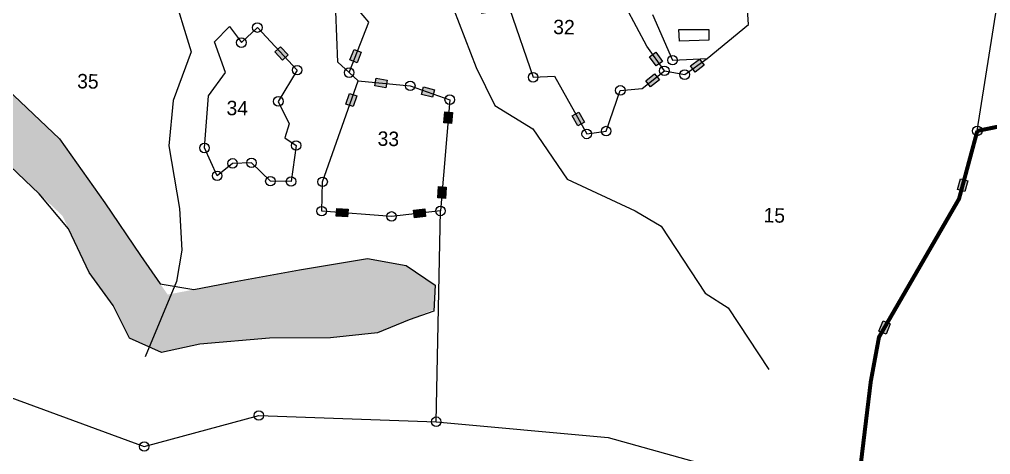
# Model space of a CAD drawing. Header units: metres. Extents: x 314237 to 316634, y 1882553 to 1885939.
# Drawn here: x 315851.6 to 316345.9, y 1883878.2 to 1884099.8 of the extents above; entities that cross this region are included whole.
import ezdxf

# ---------------------------------------------------------------- set-up
doc = ezdxf.new("R2010")
doc.units = ezdxf.units.M
doc.header["$MEASUREMENT"] = 0
for name, color, linetype in [('LINE_WATER', 4, 'Continuous'), ('OFF', 1, 'Continuous'), ('OTHERS', 1, 'Continuous'), ('POLY_HATCH', 12, 'Continuous'), ('POLY_PARCEL', 6, 'Continuous'), ('SYM_STONE', 1, 'Continuous'), ('TEXT_PARCEL', 7, 'Continuous'), ('V_BOUND_LINE', 7, 'Continuous')]:
    doc.layers.add(name, color=color, linetype=linetype)
doc.styles.add('TEXT_MAP', font='KRDEV050.TTF')

# ---------------------------------------------------------------- blocks, each defined once
blk = doc.blocks.new('STONE')
blk.add_circle((0, 0), 0.851)
blk = doc.blocks.new('STONESQUAREFILLED')
blk.add_hatch(color=256).paths.add_polyline_path([(0.7, -0.48), (0.7, 0.48), (-0.7, 0.48), (-0.7, -0.48)])
blk.add_lwpolyline([(-0.7, 0.48), (0.7, 0.48), (0.7, -0.48), (-0.7, -0.48)], close=True)

msp = doc.modelspace()

# ---------------------------------------------------------------- hatches: boundary and pattern name
at = {"layer": 'POLY_HATCH'}
h = msp.add_hatch(dxfattribs=at)
h.set_pattern_fill('ZIGZAG', color=256, scale=2.04164, angle=-1.192, style=0)
h.set_pattern_definition([(358.80801, (313974.7904, 1882491.1196), (6.61565, 6.345956), [6.482206, -6.482206]), (88.80801, (313981.271, 1882490.985), (-6.345956, 6.61565), [6.482206, -6.482206])])
h.paths.add_polyline_path([(315843.21, 1884028.49), (315873.49, 1883999.79), (315887.04, 1883970.89), (315899.28, 1883954.16), (315907.6, 1883937.52), (315923.95, 1883930.19), (315943.34, 1883934.54), (315978.92, 1883937.43), (316009.97, 1883937.62), (316033.8, 1883940.2), (316062.6, 1883952.1), (316063.12, 1883964.44), (316048.5, 1883974.52), (316028.71, 1883978), (315994.19, 1883972.29), (315962.47, 1883966.53), (315927.05, 1883959.69), (315913.23, 1883979.56), (315895.05, 1884006.47), (315871.96, 1884039.06), (315842.06, 1884067.33), (315805.31, 1884089.04), (315762.65, 1884095.79), (315719.64, 1884085.24), (315676.02, 1884072.46), (315650.05, 1884047.59), (315636.88, 1884019.66), (315633.22, 1883991.53), (315600.94, 1883985.78), (315563.62, 1883980.14), (315532.43, 1883973.25), (315503.98, 1883963.51), (315482.14, 1883949.16), (315464.23, 1883962.1), (315445.34, 1883981.76), (315429.91, 1884006.37), (315412.18, 1884028.25), (315390.46, 1884046.29), (315368.66, 1884060.43), (315347.89, 1884070.07), (315335.71, 1884089.59), (315320.81, 1884113.08), (315299.61, 1884129.44), (315276.59, 1884138.57), (315255.6, 1884138.17), (315247.28, 1884154.82), (315232.18, 1884168.26), (315213.82, 1884186.79), (315190.24, 1884195.94), (315167.77, 1884205.06), (315149.06, 1884206.29), (315137.41, 1884224.68), (315116.3, 1884244.95), (315076.37, 1884263.03), (315069.33, 1884286.42), (315061.13, 1884309.21), (315044.98, 1884326.02), (315015.96, 1884356.22), (315006.79, 1884385.73), (314995.46, 1884419.2), (314967.75, 1884463.09), (314950.68, 1884467.86), (314949.67, 1884489.93), (314983.22, 1884503.22), (314989.34, 1884515.1), (314983.89, 1884535.6), (314973.9, 1884552.84), (314969.57, 1884573.32), (314971.92, 1884591.98), (314972.23, 1884620.18), (314968.54, 1884644.55), (314938.82, 1884651.87), (314973.65, 1884675.16), (314981.6, 1884694.26), (314977.97, 1884721.42), (314972.69, 1884749.73), (314963.34, 1884770.87), (314960.14, 1884791.88), (314959.21, 1884814.52), (314958.24, 1884834.92), (314963.55, 1884861.9), (314962.66, 1884886.21), (314949.93, 1884906.3), (314937.08, 1884920.25), (314938.21, 1884934.47), (314956.13, 1884948.9), (314971.29, 1884965.06), (314982.12, 1884988.01), (314990.14, 1885010.46), (314990.85, 1885031.39), (315008.02, 1885036.34), (315023.82, 1885029.59), (315029.27, 1885035.9), (315041.63, 1885054.53), (315059.62, 1885084.42), (315076.3, 1885060.57), (315099.93, 1885052.97), (315124.56, 1885060.6), (315144.15, 1885075.62), (315157.28, 1885098.05), (315163.44, 1885118.55), (315166.46, 1885144.14), (315183.1, 1885137.38), (315196.31, 1885129.65), (315208.89, 1885125.4), (315235.59, 1885148.94), (315257.5, 1885175.34), (315274.89, 1885201.85), (315290.2, 1885228.74), (315318.24, 1885233.18), (315349.91, 1885228.19), (315393.4, 1885224.34), (315435.16, 1885220.87), (315459.83, 1885213.25), (315471.94, 1885219.76), (315475.86, 1885232.67), (315478.21, 1885253.94), (315478.34, 1885268.67), (315458.56, 1885277.23), (315434.36, 1885282.24), (315399.27, 1885281.23), (315349.36, 1885283.35), (315313.3, 1885284.38), (315289.35, 1885276.22), (315258.98, 1885254.79), (315231.82, 1885226.59), (315213.61, 1885198.21), (315196.54, 1885170.92), (315172.16, 1885168.91), (315147.15, 1885163.01), (315127.41, 1885141.92), (315099.23, 1885118.21), (315063.45, 1885105.83), (315034.02, 1885102.82), (315008.65, 1885080.17), (314987.71, 1885055.19), (314964.62, 1885034.17), (314935.57, 1885014.33), (314925.08, 1885005.24), (314917.65, 1884967.85), (314904.63, 1884941.45), (314914.95, 1884900.6), (314911.6, 1884873.86), (314900.57, 1884840.72), (314913.67, 1884816.86), (314904.55, 1884795.55), (314895.01, 1884780.39), (314888.33, 1884768.52), (314897.03, 1884742.93), (314903.31, 1884709.01), (314898.44, 1884676.44), (314898.59, 1884643.21), (314902.16, 1884613.26), (314892.91, 1884585.25), (314898.61, 1884550.22), (314913.3, 1884516.69), (314917.33, 1884482.26), (314934.78, 1884446.99), (314950.55, 1884411.75), (314963, 1884378.27), (314976.09, 1884348.67), (314996.02, 1884325.08), (315011.96, 1884298.22), (315028.59, 1884277.49), (315031.8, 1884257.04), (315043.53, 1884242.55), (315071.62, 1884234.99), (315093.33, 1884216.39), (315112.88, 1884201.74), (315126.77, 1884183.86), (315141.38, 1884173.22), (315166.26, 1884172.98), (315188.7, 1884162.18), (315212.65, 1884144.09), (315226.49, 1884123.42), (315237.61, 1884106.71), (315255.33, 1884111.65), (315282.83, 1884102.42), (315302.21, 1884079.4), (315313.74, 1884055.43), (315341.18, 1884043.41), (315372.9, 1884022.36), (315396.58, 1883990.87), (315418.03, 1883959.43), (315442.48, 1883938.54), (315466.49, 1883922.68), (315498.19, 1883927.32), (315539.57, 1883940.15), (315579.3, 1883954.12), (315614.47, 1883964.28), (315640.02, 1883968.49), (315656.75, 1883979.59), (315663.08, 1884001.52), (315666.02, 1884021.85), (315692.4, 1884039.45), (315720.74, 1884044.16), (315744.25, 1884057.92), (315767.69, 1884068.88), (315800.86, 1884063.44), (315824.9, 1884049.26)])

# ---------------------------------------------------------------- linework, layer by layer
at = {"layer": 'LINE_WATER'}
for points in [[(316051.95, 1884174.93), (316055.81, 1884156.64), (316057.51, 1884127.94), (316062.3, 1884116.95), (316072.54, 1884105.18), (316084.14, 1884075.3), (316093.56, 1884055.92), (316112.97, 1884044.18), (316130.33, 1884018.54), (316164.93, 1884002.34), (316178.19, 1883994.55), (316200.63, 1883960.51), (316212.37, 1883952.97), (316233.11, 1883921.59)], [(315924.34, 1884130.13), (315929.01, 1884116.1), (315938.95, 1884083.4), (315929.89, 1884058.47), (315927.56, 1884035.48), (315933.13, 1884003.57), (315934.31, 1883982.35), (315931.55, 1883966.39), (315915.52, 1883928.01)]]:
    msp.add_lwpolyline(points, dxfattribs=at)
at = {"layer": 'OFF'}
msp.add_lwpolyline([(316140.35, 1884041.5), (316150.24, 1884042.96)], dxfattribs=at)
at = {"layer": 'OTHERS'}
msp.add_lwpolyline([(316187.23, 1884094.76), (316202.45, 1884094.64), (316202.54, 1884089.31), (316187.6, 1884088.73)], close=True, dxfattribs=at)
at = {"layer": 'POLY_HATCH'}
msp.add_lwpolyline([(315842.06, 1884067.33), (315871.96, 1884039.06), (315895.05, 1884006.47), (315913.23, 1883979.56), (315923.28, 1883965.11), (315940.28, 1883962.25), (315962.47, 1883966.53), (315994.19, 1883972.29), (316028.71, 1883978), (316048.5, 1883974.52), (316063.12, 1883964.44), (316062.56, 1883951.32), (316049.88, 1883946.84), (316033.8, 1883940.2), (316009.97, 1883937.62), (315978.92, 1883937.43), (315943.34, 1883934.54), (315923.95, 1883930.19), (315907.6, 1883937.52), (315899.28, 1883954.16), (315887.04, 1883970.89), (315876.59, 1883993.17), (315861.58, 1884011.08), (315843.21, 1884028.49)], dxfattribs=at)
at = {"layer": 'POLY_PARCEL'}
for points in [[(316339.18, 1884043.04), (316357.45, 1884158.79), (316379.57, 1884203.18), (316371.11, 1884323.13), (316321.64, 1884361.21)], [(316179.86, 1884073.66), (316170.86, 1884086.27), (316149.87, 1884125.78), (316114.29, 1884117.78), (316098.98, 1884154.38), (316099.63, 1884185.39), (316102.18, 1884188.61), (316124.49, 1884174.33), (316128.91, 1884180.7), (316106.79, 1884218.34), (316093.45, 1884213.75), (316089.08, 1884230.81), (316081.86, 1884239.52), (316067.75, 1884238.65), (316067.62, 1884229.16), (316070.04, 1884223.09), (316065.15, 1884197.66), (316060.68, 1884195.51), (316059.61, 1884189.66), (316086.86, 1884103.09), (316101.07, 1884105.33), (316113.06, 1884070.34), (316123.89, 1884070.92), (316140.35, 1884041.5)], [(316201.64, 1884079.92), (316222.78, 1884097.28), (316221.84, 1884110.02), (316245.55, 1884122.24), (316238.13, 1884132.7), (316232.58, 1884149.68), (316234.19, 1884175.35)], [(316019.42, 1884072.71), (316029.41, 1884098.4), (316023.66, 1884105.27), (316029.39, 1884122.12), (316027.99, 1884152.33), (316012.27, 1884157.41)], [(316019.42, 1884072.71), (316013.6, 1884078.04), (316012.64, 1884103.89), (315998.75, 1884108.89), (315992.51, 1884107.37), (315966.06, 1884116.11)], [(316173.78, 1884102.35), (316184.05, 1884079.08), (316201.64, 1884079.92)], [(316179.86, 1884073.66), (316190.21, 1884071.7), (316201.64, 1884079.92)], [(316023.94, 1884068.56), (316019.42, 1884072.71)], [(316150.24, 1884042.96), (316157.44, 1884063.68), (316168.62, 1884064.64), (316179.86, 1884073.66)], [(316065.89, 1884002.29), (316040.99, 1883999.51), (316005.42, 1884002.21), (316005.88, 1884017.12), (316023.94, 1884068.56)], [(316023.94, 1884068.56), (316050.5, 1884066), (316070.63, 1884058.96), (316065.89, 1884002.29)], [(316063.72, 1883894.96), (316065.89, 1884002.29)], [(315838.69, 1883910.4), (315915.08, 1883882.33), (315973.43, 1883898.14), (316063.72, 1883894.96)], [(316063.72, 1883894.96), (316151.31, 1883886.87), (316277.24, 1883851.78)]]:
    msp.add_lwpolyline(points, dxfattribs=at)
msp.add_lwpolyline([(315958.5, 1884096.29), (315964.55, 1884088), (315972.67, 1884095.67), (315992.95, 1884074.01), (315983.34, 1884058.09), (315988.89, 1884046.65), (315986.72, 1884039.46), (315992.42, 1884035.63), (315989.86, 1884017.28), (315979.33, 1884017.45), (315969.71, 1884026.79), (315960.05, 1884026.51), (315952.23, 1884020.19), (315945.76, 1884034.37), (315947.89, 1884060.85), (315956.43, 1884072.76), (315950.86, 1884088.34)], close=True, dxfattribs=at)
at = {"layer": 'V_BOUND_LINE', "const_width": 2.04}
for points in [[(316339.18, 1884043.04), (316394.85, 1884054.53), (316488.77, 1884079.02), (316491.39, 1884143.12), (316614.87, 1884208.87)], [(316277.24, 1883851.78), (316284.94, 1883915.41), (316289.13, 1883938.06), (316329.86, 1884008.43), (316339.18, 1884043.04)]]:
    msp.add_lwpolyline(points, dxfattribs=at)

# ---------------------------------------------------------------- block references
at = {"layer": 'SYM_STONE'}
for name, p, xscale, yscale, zscale, rotation in [('STONE', (315972.67, 1884095.67), 2.858295587596969, 2.858295587596969, 2.858295587596969, 358.8080119236983), ('STONE', (315964.55, 1884088), 2.858295587596969, 2.858295587596969, 2.858295587596969, 358.8080119236983), ('STONESQUAREFILLED', (315985.01, 1884082.49), 4.083279410852813, 4.083279410852813, 4.083279410852813, 313.1108166312561), ('STONESQUAREFILLED', (316022.69, 1884081.13), 4.083279410852812, 4.083279410852812, 4.083279410852812, 248.7495417616658), ('STONESQUAREFILLED', (316175.59, 1884079.64), 4.083279410852813, 4.083279410852813, 4.083279410852813, 305.5021583268885), ('STONE', (316184.05, 1884079.08), 2.858295587596969, 2.858295587596969, 2.858295587596969, 358.8080119236983), ('STONESQUAREFILLED', (316196.66, 1884076.34), 4.083279410852813, 4.083279410852813, 4.083279410852813, 37.43389945399634), ('STONE', (315992.95, 1884074.01), 2.858295587596969, 2.858295587596969, 2.858295587596969, 358.8080119236983), ('STONE', (316019.42, 1884072.71), 2.858295587596969, 2.858295587596969, 2.858295587596969, 358.8080119236983), ('STONE', (316113.06, 1884070.34), 2.858295587596969, 2.858295587596969, 2.858295587596969, 358.8080119236983), ('STONE', (316179.86, 1884073.66), 2.858295587596969, 2.858295587596969, 2.858295587596969, 358.8080119236983), ('STONE', (316190.21, 1884071.7), 2.858295587596969, 2.858295587596969, 2.858295587596969, 358.8080119236983), ('STONESQUAREFILLED', (316035.57, 1884067.44), 4.083279410852812, 4.083279410852812, 4.083279410852812, 350.0948564700199), ('STONE', (316050.5, 1884066), 2.858295587596969, 2.858295587596969, 2.858295587596969, 358.8080119236983), ('STONESQUAREFILLED', (316173.86, 1884068.85), 4.083279410852813, 4.083279410852813, 4.083279410852813, 38.71940014885964), ('STONESQUAREFILLED', (316059.51, 1884062.85), 4.083279410852812, 4.083279410852812, 4.083279410852812, 345.3906696818009), ('STONE', (316157.44, 1884063.68), 2.858295587596969, 2.858295587596969, 2.858295587596969, 358.8080119236983), ('STONE', (315983.34, 1884058.09), 2.858295587596969, 2.858295587596969, 2.858295587596969, 358.8080119236983), ('STONESQUAREFILLED', (316020.51, 1884058.78), 4.083279410852813, 4.083279410852813, 4.083279410852813, 250.658382760138), ('STONE', (316070.63, 1884058.96), 2.858295587596969, 2.858295587596969, 2.858295587596969, 358.8080119236983), ('STONESQUAREFILLED', (316069.87, 1884049.77), 4.083279410852812, 4.083279410852812, 4.083279410852812, 265.2201015213757), ('STONESQUAREFILLED', (316136.09, 1884049.11), 4.083279410852813, 4.083279410852813, 4.083279410852813, 299.2207352231384), ('STONE', (316140.35, 1884041.5), 2.858295587596969, 2.858295587596969, 2.858295587596969, 358.8080119236983), ('STONE', (316150.24, 1884042.96), 2.858295587596969, 2.858295587596969, 2.858295587596969, 358.8080119236983), ('STONE', (316339.18, 1884043.04), 2.858295587596969, 2.858295587596969, 2.858295587596969, 358.8080119236983), ('STONE', (315992.42, 1884035.63), 2.858295587596969, 2.858295587596969, 2.858295587596969, 358.8080119236983), ('STONE', (315945.76, 1884034.37), 2.858295587596969, 2.858295587596969, 2.858295587596969, 358.8080119236983), ('STONE', (315960.05, 1884026.51), 2.858295587596969, 2.858295587596969, 2.858295587596969, 358.8080119236983), ('STONE', (315969.71, 1884026.79), 2.858295587596969, 2.858295587596969, 2.858295587596969, 358.8080119236983), ('STONE', (315952.23, 1884020.19), 2.858295587596969, 2.858295587596969, 2.858295587596969, 358.8080119236983), ('STONE', (315979.33, 1884017.45), 2.858295587596969, 2.858295587596969, 2.858295587596969, 358.8080119236983), ('STONE', (315989.86, 1884017.28), 2.858295587596969, 2.858295587596969, 2.858295587596969, 358.8080119236983), ('STONE', (316005.88, 1884017.12), 2.858295587596969, 2.858295587596969, 2.858295587596969, 358.8080119236983), ('STONESQUAREFILLED', (316331.74, 1884015.41), 4.083279410852813, 4.083279410852813, 4.083279410852813, 254.9298281796914), ('STONESQUAREFILLED', (316066.68, 1884011.71), 4.083279410852812, 4.083279410852812, 4.083279410852812, 265.2201015213761), ('STONE', (316005.42, 1884002.21), 2.858295587596969, 2.858295587596969, 2.858295587596969, 358.8080119236983), ('STONESQUAREFILLED', (316015.88, 1884001.41), 4.083279410852812, 4.083279410852812, 4.083279410852812, 355.6543489262398), ('STONESQUAREFILLED', (316055.29, 1884001.1), 4.083279410852812, 4.083279410852812, 4.083279410852812, 6.366631025964197), ('STONE', (316065.89, 1884002.29), 2.858295587596969, 2.858295587596969, 2.858295587596969, 358.8080119236983), ('STONE', (316040.99, 1883999.51), 2.858295587596969, 2.858295587596969, 2.858295587596969, 358.8080119236983), ('STONESQUAREFILLED', (316291.97, 1883942.97), 4.083279410852812, 4.083279410852812, 4.083279410852812, 247.9325925465735), ('STONE', (315973.43, 1883898.14), 2.858295587596969, 2.858295587596969, 2.858295587596969, 358.8080119236983), ('STONE', (316063.72, 1883894.96), 2.858295587596969, 2.858295587596969, 2.858295587596969, 358.8080119236983), ('STONE', (315915.08, 1883882.33), 2.858295587596969, 2.858295587596969, 2.858295587596969, 358.8080119236983)]:
    msp.add_blockref(name, p, dxfattribs=dict(at, xscale=xscale, yscale=yscale, zscale=zscale, rotation=rotation))

# ---------------------------------------------------------------- texts
at = {"layer": 'TEXT_PARCEL', "style": 'TEXT_MAP'}
for s, p in [('32', (316123.23, 1884092.36)), ('35', (315880.87, 1884064.76)), ('34', (315956.93, 1884051.1)), ('33', (316033.82, 1884035.5)), ('15', (316230.29, 1883996.5))]:
    msp.add_text(s, height=7.35, rotation=358.808, dxfattribs=at).set_placement(p)

doc.saveas('drawing.dxf')
